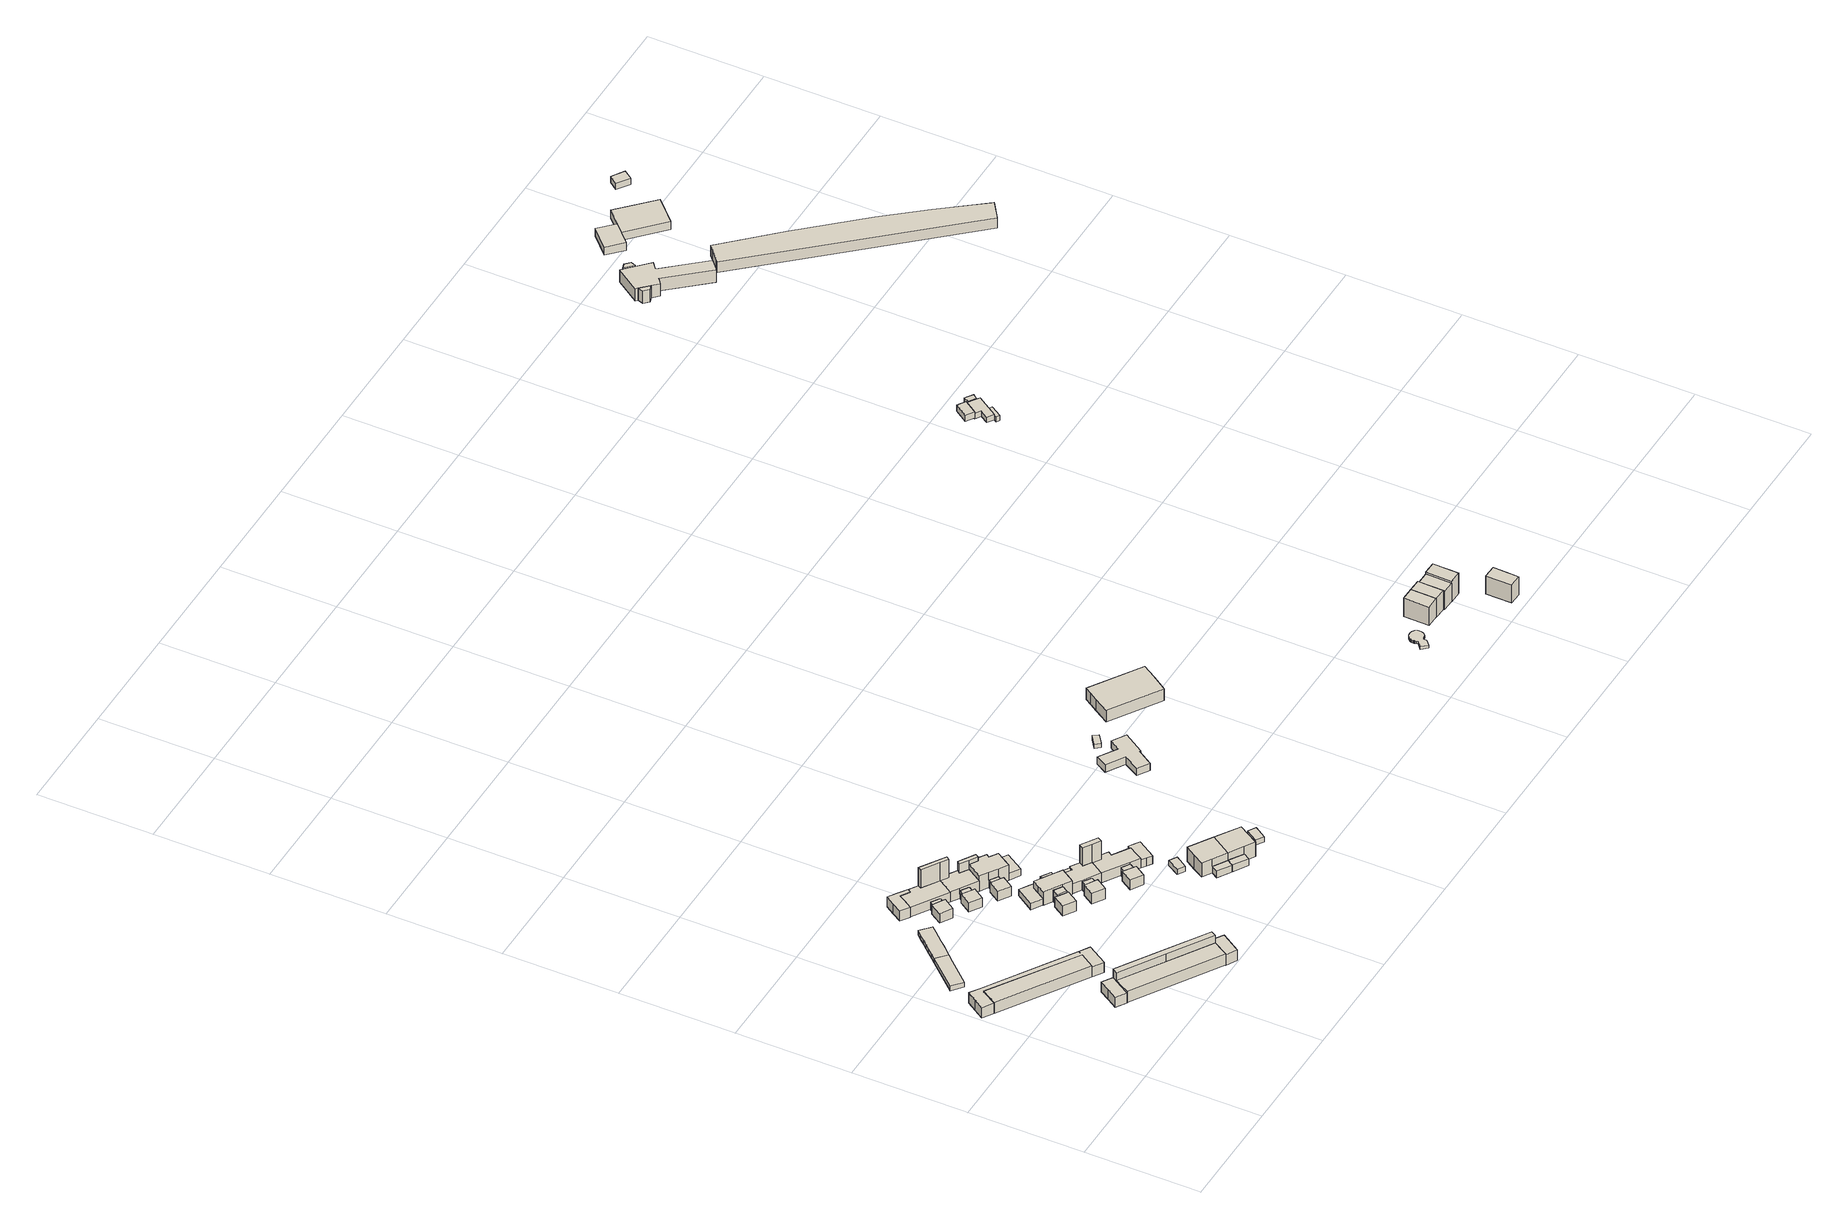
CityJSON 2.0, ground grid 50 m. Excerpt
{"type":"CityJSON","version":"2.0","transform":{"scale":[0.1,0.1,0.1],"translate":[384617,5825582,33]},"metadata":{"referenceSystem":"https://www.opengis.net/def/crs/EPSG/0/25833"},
"CityObjects":{
"building1":{"type":"Building","attributes":{"Gemeindeschluessel":"11000012","BezugspunktDach":"2200","function":"31001_1010","measuredHeight":7.55,"storeysAboveGround":1},"address":[{"country":"Germany","locality":"Berlin","thoroughfareNumber":"26, 28, 30, 32, 34","thoroughfareName":"Rue Nungesser et Coli"}],"geometry":[{"type":"Solid","lod":"1","boundaries":[[[[0,1,2,3,4]],[[5,6,7,8,9]],[[5,9,4,3]],[[6,5,3,2]],[[7,6,2,1]],[[8,7,1,0]],[[9,8,0,4]]]]}]},
"building2":{"type":"Building","attributes":{"Gemeindeschluessel":"11000012","function":"51009_1610"},"address":[{"country":"Germany","locality":"Berlin"}],"children":["building2-1","building2-2","building2-3"]},
"building2-1":{"type":"BuildingPart","attributes":{"BezugspunktDach":"2200","measuredHeight":5.15,"storeysAboveGround":0},"parents":["building2"],"geometry":[{"type":"Solid","lod":"1","boundaries":[[[[10,11,12,13,14,15,16,17,18,19,20,21]],[[22,23,24,25,26,27,8,7,6,28,9,29]],[[22,29,21,20]],[[23,22,20,19]],[[24,23,19,18]],[[25,24,18,17]],[[26,25,17,16]],[[27,26,16,15]],[[8,27,15,14]],[[7,8,14,13]],[[6,7,13,12]],[[28,6,12,11]],[[9,28,11,10]],[[29,9,10,21]]]]}]},
"building2-2":{"type":"BuildingPart","attributes":{"BezugspunktDach":"2200","measuredHeight":6.21,"storeysAboveGround":0},"parents":["building2"],"geometry":[{"type":"Solid","lod":"1","boundaries":[[[[30,31,32,33,34,35,36]],[[22,23,24,6,28,9,29]],[[22,29,36,35]],[[23,22,35,34]],[[24,23,34,33]],[[6,24,33,32]],[[28,6,32,31]],[[9,28,31,30]],[[29,9,30,36]]]]}]},
"building2-3":{"type":"BuildingPart","attributes":{"BezugspunktDach":"2200","measuredHeight":6.27,"storeysAboveGround":0},"parents":["building2"],"geometry":[{"type":"Solid","lod":"1","boundaries":[[[[15,16,17,13,14]],[[7,25,26,27,8]],[[7,8,14,13]],[[25,7,13,17]],[[26,25,17,16]],[[27,26,16,15]],[[8,27,15,14]]]]}]},
"building3":{"type":"Building","attributes":{"Gemeindeschluessel":"11000012","BezugspunktDach":"2200","function":"31001_2463","measuredHeight":2.38,"storeysAboveGround":1},"address":[{"country":"Germany","locality":"Berlin","thoroughfareNumber":"26 (1)","thoroughfareName":"Rue Nungesser et Coli"}],"geometry":[{"type":"Solid","lod":"1","boundaries":[[[[37,38,39,40,41]],[[42,43,44,45,46]],[[42,46,41,40]],[[43,42,40,39]],[[44,43,39,38]],[[45,44,38,37]],[[46,45,37,41]]]]}]},
"building4":{"type":"Building","attributes":{"Gemeindeschluessel":"11000012","BezugspunktDach":"2200","function":"31001_1010","measuredHeight":7.61,"storeysAboveGround":1},"address":[{"country":"Germany","locality":"Berlin","thoroughfareNumber":"10, 12, 14, 16, 18, 20, 22, 24, 6, 8","thoroughfareName":"Rue Nungesser et Coli"}],"geometry":[{"type":"Solid","lod":"1","boundaries":[[[[47,48,49,50,51]],[[52,53,54,55,56]],[[52,56,51,50]],[[53,52,50,49]],[[54,53,49,48]],[[55,54,48,47]],[[56,55,47,51]]]]}]},
"building5":{"type":"Building","attributes":{"Gemeindeschluessel":"11000012","BezugspunktDach":"2200","function":"31001_2463","measuredHeight":2.28,"storeysAboveGround":1},"address":[{"country":"Germany","locality":"Berlin","thoroughfareNumber":"46 (1)","thoroughfareName":"Rue Nungesser et Coli"}],"geometry":[{"type":"Solid","lod":"1","boundaries":[[[[39,57,58,59,60,61,62,63,64,65,66,67,68,40]],[[69,70,71,72,73,74,75,76,77,78,79,80,81,82]],[[69,82,40,68]],[[70,69,68,67]],[[71,70,67,66]],[[72,71,66,65]],[[73,72,65,64]],[[74,73,64,63]],[[75,74,63,62]],[[76,75,62,61]],[[77,76,61,60]],[[78,77,60,59]],[[79,78,59,58]],[[80,79,58,57]],[[81,80,57,39]],[[82,81,39,40]]]]}]},
"building6":{"type":"Building","attributes":{"Gemeindeschluessel":"11000012","function":"51009_1610"},"address":[{"country":"Germany","locality":"Berlin"}],"children":["building6-1","building6-2","building6-3"]},
"building6-1":{"type":"BuildingPart","attributes":{"BezugspunktDach":"2200","measuredHeight":11.6,"storeysAboveGround":0},"parents":["building6"],"geometry":[{"type":"MultiSurface","lod":"1","boundaries":[[[83,84,85,86,87,88]],[[89,90,91,92,93,94]],[[89,95,96,88,87]],[[90,89,87,86]],[[91,90,86,85]],[[97,98,99,85,84]],[[93,92,84,83]],[[94,93,83,88]],[[94,96,95,89]],[[92,91,99,98,97]]]}]},
"building6-2":{"type":"BuildingPart","attributes":{"BezugspunktDach":"2200","measuredHeight":6.13,"storeysAboveGround":0},"parents":["building6"],"geometry":[{"type":"MultiSurface","lod":"1","boundaries":[[[100,101,96,95,102,103,104]],[[105,106,89,94,107,108,109]],[[105,109,104,103]],[[106,105,103,102]],[[89,106,102,95]],[[107,94,96,101]],[[109,108,100,104]],[[94,89,95,96]]]}]},
"building6-3":{"type":"BuildingPart","attributes":{"BezugspunktDach":"2200","measuredHeight":6.39,"storeysAboveGround":0},"parents":["building6"],"geometry":[{"type":"Solid","lod":"1","boundaries":[[[[110,111,99,98,112]],[[92,91,113,114,115]],[[92,115,112,98]],[[113,91,99,111]],[[114,113,111,110]],[[115,114,110,112]],[[91,92,98,99]]]]}]},
"building7":{"type":"Building","attributes":{"Gemeindeschluessel":"11000012","BezugspunktDach":"2200","function":"51009_1610","measuredHeight":6.18,"storeysAboveGround":0},"address":[{"country":"Germany","locality":"Berlin"}],"geometry":[{"type":"Solid","lod":"1","boundaries":[[[[116,117,118,119,120,121,122,123,124]],[[125,126,127,128,129,130,131,132,133]],[[125,133,124,123]],[[126,125,123,122]],[[127,126,122,121]],[[128,127,121,120]],[[129,128,120,119]],[[130,129,119,118]],[[131,130,118,117]],[[132,131,117,116]],[[133,132,116,124]]]]}]},
"building8":{"type":"Building","attributes":{"Gemeindeschluessel":"11000012","function":"31001_1010"},"address":[{"country":"Germany","locality":"Berlin","thoroughfareNumber":"46","thoroughfareName":"Rue Nungesser et Coli"}],"children":["building8-1","building8-2","building8-3"]},
"building8-1":{"type":"BuildingPart","attributes":{"BezugspunktDach":"2200","measuredHeight":7.59,"storeysAboveGround":1},"parents":["building8"],"geometry":[{"type":"MultiSurface","lod":"1","boundaries":[[[134,135,136,137,138,139,140,141,142,143]],[[144,145,146,147,148,149,150,151,152,153]],[[144,153,143,142]],[[145,144,142,141]],[[146,145,141,140]],[[147,146,140,139]],[[148,147,139,138]],[[149,148,138,137]],[[150,149,137,136]],[[151,150,136,135]],[[152,151,135,134]],[[153,154,155,156,157,152,134,143]],[[157,156,155,154]]]}]},
"building8-2":{"type":"BuildingPart","attributes":{"BezugspunktDach":"2200","measuredHeight":3.69,"storeysAboveGround":1},"parents":["building8"],"geometry":[{"type":"MultiSurface","lod":"1","boundaries":[[[158,156,155,159]],[[154,157,160,161]],[[154,161,159,155]],[[160,157,156,158]],[[157,154,155,156]],[[161,162,163,159]],[[160,158,163,162]]]}]},
"building8-3":{"type":"BuildingPart","attributes":{"BezugspunktDach":"2200","measuredHeight":5.83,"storeysAboveGround":1},"parents":["building8"],"geometry":[{"type":"MultiSurface","lod":"1","boundaries":[[[164,165,166,167,168]],[[169,162,170,171,172]],[[169,172,168,167]],[[163,159,161,169,167,166]],[[170,160,158,163,162,166,165]],[[171,170,165,164]],[[172,171,164,168]],[[162,161,159,163]],[[173,162,163,158,160]]]}]},
"building9":{"type":"Building","attributes":{"Gemeindeschluessel":"11000012","BezugspunktDach":"2200","function":"51009_1610","measuredHeight":13.79,"storeysAboveGround":0},"address":[{"country":"Germany","locality":"Berlin"}],"geometry":[{"type":"Solid","lod":"1","boundaries":[[[[174,175,176,177,178]],[[179,180,181,182,183]],[[179,183,178,177]],[[180,179,177,176]],[[181,180,176,175]],[[182,181,175,174]],[[183,182,174,178]]]]}]},
"building10":{"type":"Building","attributes":{"Gemeindeschluessel":"11000012","function":"31001_1010"},"address":[{"country":"Germany","locality":"Berlin","thoroughfareNumber":"44","thoroughfareName":"Rue Nungesser et Coli"}],"children":["building10-1","building10-2","building10-3"]},
"building10-1":{"type":"BuildingPart","attributes":{"BezugspunktDach":"2200","measuredHeight":7.78,"storeysAboveGround":1},"parents":["building10"],"geometry":[{"type":"MultiSurface","lod":"1","boundaries":[[[184,185,186,187,188,189,190,191,192,193,194]],[[151,150,195,196,197,198,199,200,201,202,152]],[[151,152,194,193]],[[150,151,193,192]],[[195,150,192,191]],[[196,195,191,190]],[[197,196,190,189]],[[198,197,189,188]],[[199,198,188,187]],[[200,199,187,186]],[[201,200,186,185]],[[203,204,205,206,201,185,184]],[[152,202,184,194]],[[202,207,206,205,204,203]]]}]},
"building10-2":{"type":"BuildingPart","attributes":{"BezugspunktDach":"2200","measuredHeight":3.97,"storeysAboveGround":1},"parents":["building10"],"geometry":[{"type":"Solid","lod":"1","boundaries":[[[[208,205,204,209]],[[202,206,210,211]],[[202,211,209,204]],[[210,206,205,208]],[[206,202,204,205]],[[211,210,208,209]]]]}]},
"building10-3":{"type":"BuildingPart","attributes":{"BezugspunktDach":"2200","measuredHeight":5.38,"storeysAboveGround":1},"parents":["building10"],"geometry":[{"type":"MultiSurface","lod":"1","boundaries":[[[212,213,214,215,216,217]],[[218,211,210,219,220,221]],[[218,221,217,216]],[[211,218,216,215]],[[208,209,211,215,214]],[[219,210,214,213]],[[220,219,213,212]],[[221,220,212,217]],[[210,211,209,208]]]}]},
"building11":{"type":"Building","attributes":{"Gemeindeschluessel":"11000012","BezugspunktDach":"2200","function":"51009_1610","measuredHeight":6.21,"storeysAboveGround":0},"address":[{"country":"Germany","locality":"Berlin"}],"geometry":[{"type":"Solid","lod":"1","boundaries":[[[[222,223,224,225,226,227,228]],[[229,230,231,232,233,234,235]],[[229,235,228,227]],[[230,229,227,226]],[[231,230,226,225]],[[232,231,225,224]],[[233,232,224,223]],[[234,233,223,222]],[[235,234,222,228]]]]}]},
"building12":{"type":"Building","attributes":{"Gemeindeschluessel":"11000012","function":"31001_1010"},"address":[{"country":"Germany","locality":"Berlin","thoroughfareNumber":"36","thoroughfareName":"Rue Nungesser et Coli"}],"children":["building12-1","building12-2","building12-3","building12-4"]},
"building12-1":{"type":"BuildingPart","attributes":{"BezugspunktDach":"2200","measuredHeight":7.97,"storeysAboveGround":1},"parents":["building12"],"geometry":[{"type":"MultiSurface","lod":"1","boundaries":[[[236,237,238,239,240,241,242,243,244]],[[245,246,247,248,249,250,251,252,253]],[[245,253,244,243]],[[246,245,243,242]],[[247,246,242,241]],[[254,255,247,241,240]],[[249,248,240,239]],[[250,249,239,238]],[[251,250,238,237]],[[252,251,237,236]],[[253,252,236,244],[256,257,258,259,260,252]],[[261,248,247,255,254]],[[258,257,256,259]],[[256,252,260,259,262]]]}]},
"building12-2":{"type":"BuildingPart","attributes":{"BezugspunktDach":"2200","measuredHeight":5.63,"storeysAboveGround":1},"parents":["building12"],"geometry":[{"type":"Solid","lod":"1","boundaries":[[[[254,263,264,255]],[[265,266,248,247]],[[265,247,255,264]],[[266,265,264,263]],[[248,266,263,254]],[[248,254,255,247]]]]}]},
"building12-3":{"type":"BuildingPart","attributes":{"BezugspunktDach":"2200","measuredHeight":5.63,"storeysAboveGround":1},"parents":["building12"],"geometry":[{"type":"MultiSurface","lod":"1","boundaries":[[[267,260,259,258,268]],[[257,256,252,269,270]],[[257,270,268,258]],[[269,252,260,267]],[[270,271,272,267,268]],[[256,257,258,259]],[[256,259,260,252]],[[269,272,271,270]]]}]},
"building12-4":{"type":"BuildingPart","attributes":{"BezugspunktDach":"2200","measuredHeight":5.76,"storeysAboveGround":1},"parents":["building12"],"geometry":[{"type":"Solid","lod":"1","boundaries":[[[[273,274,272,271,275,276]],[[277,270,269,278,279,280]],[[277,280,276,275]],[[270,277,275,271]],[[278,269,272,274]],[[279,278,274,273]],[[280,279,273,276]],[[269,270,271,272]]]]}]},
"building13":{"type":"Building","attributes":{"Gemeindeschluessel":"11000012","function":"31001_1010"},"address":[{"country":"Germany","locality":"Berlin","thoroughfareNumber":"42","thoroughfareName":"Rue Nungesser et Coli"}],"children":["building13-1","building13-2","building13-3"]},
"building13-1":{"type":"BuildingPart","attributes":{"BezugspunktDach":"2200","measuredHeight":11.41,"storeysAboveGround":1},"parents":["building13"],"geometry":[{"type":"MultiSurface","lod":"1","boundaries":[[[281,282,283,284,285,286,287,288,289,290]],[[291,292,293,294,295,296,297,298,299,300]],[[291,300,290,289]],[[292,291,289,288]],[[293,292,288,287]],[[294,293,287,286]],[[295,294,286,285]],[[296,295,285,284]],[[297,296,284,283]],[[298,297,283,282]],[[301,302,282,281]],[[300,299,281,290]],[[303,299,298,302,301]]]}]},
"building13-2":{"type":"BuildingPart","attributes":{"BezugspunktDach":"2200","measuredHeight":5.88,"storeysAboveGround":1},"parents":["building13"],"geometry":[{"type":"MultiSurface","lod":"1","boundaries":[[[304,305,306,307,308]],[[309,310,311,312,313]],[[309,313,308,307]],[[310,309,307,306]],[[311,314,315,316,317,318,310,306,305],[318,317,319,310]],[[312,311,305,304]],[[313,312,304,308]],[[318,317,316,315,314]],[[317,318,310,319]]]}]},
"building13-3":{"type":"BuildingPart","attributes":{"BezugspunktDach":"2200","measuredHeight":3.77,"storeysAboveGround":1},"parents":["building13"],"geometry":[{"type":"MultiSurface","lod":"1","boundaries":[[[317,316,302,301,319]],[[299,298,315,318,310]],[[299,310,319,301]],[[315,298,302,316]],[[301,302,298,299]],[[318,315,316,317]],[[310,320,318,317,319,321]]]}]},
"building14":{"type":"Building","attributes":{"Gemeindeschluessel":"11000012","BezugspunktDach":"2200","function":"51009_1610","measuredHeight":9.53,"storeysAboveGround":0},"address":[{"country":"Germany","locality":"Berlin"}],"geometry":[{"type":"Solid","lod":"1","boundaries":[[[[322,323,324,325,326]],[[197,327,328,199,198]],[[197,198,326,325]],[[327,197,325,324]],[[328,327,324,323]],[[199,328,323,322]],[[198,199,322,326]]]]}]},
"building15":{"type":"Building","attributes":{"Gemeindeschluessel":"11000012","function":"31001_1010"},"address":[{"country":"Germany","locality":"Berlin","thoroughfareNumber":"38","thoroughfareName":"Rue Nungesser et Coli"}],"children":["building15-1","building15-2","building15-3"]},
"building15-1":{"type":"BuildingPart","attributes":{"BezugspunktDach":"2200","measuredHeight":7.51,"storeysAboveGround":1},"parents":["building15"],"geometry":[{"type":"MultiSurface","lod":"1","boundaries":[[[329,330,331,332,333,334,335,336,337,338,339]],[[340,341,342,343,344,345,346,347,348,349,350]],[[340,350,339,338]],[[341,340,338,337]],[[342,341,337,336]],[[343,342,336,335]],[[344,343,335,334]],[[345,344,334,333]],[[346,345,333,332]],[[347,346,332,331]],[[348,347,331,330]],[[349,351,352,353,348,330,329]],[[350,349,329,339]],[[353,352,351,349]]]}]},
"building15-2":{"type":"BuildingPart","attributes":{"BezugspunktDach":"2200","measuredHeight":6.43,"storeysAboveGround":1},"parents":["building15"],"geometry":[{"type":"MultiSurface","lod":"1","boundaries":[[[354,355,356,357,358]],[[359,360,361,362,363]],[[359,363,358,357]],[[360,359,357,356]],[[361,364,365,366,356,355]],[[362,361,355,354]],[[363,362,354,358]],[[360,366,365,364]]]}]},
"building15-3":{"type":"BuildingPart","attributes":{"BezugspunktDach":"2200","measuredHeight":4.15,"storeysAboveGround":1},"parents":["building15"],"geometry":[{"type":"Solid","lod":"1","boundaries":[[[[365,352,351,366]],[[349,353,364,360]],[[349,360,366,351]],[[364,353,352,365]],[[353,349,351,352]],[[360,364,365,366]]]]}]},
"building16":{"type":"Building","attributes":{"Gemeindeschluessel":"11000012","BezugspunktDach":"2200","function":"51009_1610","measuredHeight":4.48,"storeysAboveGround":0},"address":[{"country":"Germany","locality":"Berlin"}],"geometry":[{"type":"Solid","lod":"1","boundaries":[[[[367,368,369,370,371]],[[372,373,374,375,376]],[[372,376,371,370]],[[373,372,370,369]],[[374,373,369,368]],[[375,374,368,367]],[[376,375,367,371]]]]}]},
"building17":{"type":"Building","attributes":{"Gemeindeschluessel":"11000012","BezugspunktDach":"2200","function":"51009_1610","measuredHeight":5.37,"storeysAboveGround":0},"address":[{"country":"Germany","locality":"Berlin"}],"geometry":[{"type":"Solid","lod":"1","boundaries":[[[[377,378,379,380,381,382,383]],[[296,295,294,384,385,386,297]],[[296,297,383,382]],[[295,296,382,381]],[[294,295,381,380]],[[384,294,380,379]],[[385,384,379,378]],[[386,385,378,377]],[[297,386,377,383]]]]}]},
"building18":{"type":"Building","attributes":{"Gemeindeschluessel":"11000012","BezugspunktDach":"2200","function":"51009_1610","measuredHeight":13.72,"storeysAboveGround":0},"address":[{"country":"Germany","locality":"Berlin"}],"geometry":[{"type":"Solid","lod":"1","boundaries":[[[[387,388,389,390,391]],[[392,393,394,395,396]],[[392,396,391,390]],[[393,392,390,389]],[[394,393,389,388]],[[395,394,388,387]],[[396,395,387,391]]]]}]},
"building19":{"type":"Building","attributes":{"Gemeindeschluessel":"11000012","function":"31001_1010"},"address":[{"country":"Germany","locality":"Berlin","thoroughfareNumber":"40","thoroughfareName":"Rue Nungesser et Coli"}],"children":["building19-1","building19-2","building19-3"]},
"building19-1":{"type":"BuildingPart","attributes":{"BezugspunktDach":"2200","measuredHeight":7.56,"storeysAboveGround":1},"parents":["building19"],"geometry":[{"type":"MultiSurface","lod":"1","boundaries":[[[397,398,399,400,401,402,403,404,332,331,330]],[[347,346,405,406,407,408,409,410,411,412,348]],[[347,348,330,331]],[[346,347,331,332]],[[405,346,332,404]],[[406,405,404,403]],[[407,406,403,402]],[[408,407,402,401]],[[409,408,401,400]],[[410,409,400,399]],[[411,410,399,398]],[[412,411,398,397]],[[348,412,413,414,415,397,330]],[[415,414,413,412]]]}]},
"building19-2":{"type":"BuildingPart","attributes":{"BezugspunktDach":"2200","measuredHeight":5.69,"storeysAboveGround":1},"parents":["building19"],"geometry":[{"type":"MultiSurface","lod":"1","boundaries":[[[416,417,418,419,420,421,422]],[[423,424,425,426,427,428,429,430]],[[423,430,422,421]],[[424,423,421,420]],[[431,432,424,420,419]],[[426,433,431,425,419,418]],[[427,426,418]],[[428,427,418,417]],[[429,428,417,416]],[[430,429,416,422]],[[425,424,432,431]],[[425,431,433,426]]]}]},
"building19-3":{"type":"BuildingPart","attributes":{"BezugspunktDach":"2200","measuredHeight":4.12,"storeysAboveGround":1},"parents":["building19"],"geometry":[{"type":"MultiSurface","lod":"1","boundaries":[[[433,434,415,414,432]],[[413,412,427,426,424]],[[413,424,432,414]],[[427,412,415,434]],[[426,427,434,433]],[[412,413,414,415,435]],[[436,424,437,425,431,432]],[[433,431,425,426,438]]]}]},
"building20":{"type":"Building","attributes":{"Gemeindeschluessel":"11000012","BezugspunktDach":"2200","function":"31001_2463","measuredHeight":2.54,"storeysAboveGround":1},"address":[{"country":"Germany","locality":"Berlin","thoroughfareNumber":"7 (1)","thoroughfareName":"Rue Doret"}],"geometry":[{"type":"Solid","lod":"1","boundaries":[[[[439,440,441,442]],[[443,444,445,446]],[[443,446,442,441]],[[444,443,441,440]],[[445,444,440,439]],[[446,445,439,442]]]]}]},
"building21":{"type":"Building","attributes":{"Gemeindeschluessel":"11000012","function":"51009_1610"},"address":[{"country":"Germany","locality":"Berlin"}],"children":["building21-1","building21-2"]},
"building21-1":{"type":"BuildingPart","attributes":{"BezugspunktDach":"2200","measuredHeight":5.27,"storeysAboveGround":0},"parents":["building21"],"geometry":[{"type":"MultiSurface","lod":"1","boundaries":[[[447,448,449,450,451,452,453]],[[409,454,455,456,457,458,411]],[[409,411,453,452]],[[459,460,409,452,451]],[[455,454,451,450]],[[456,455,450,449]],[[457,456,449,448]],[[458,457,448,447]],[[411,458,447,453]],[[454,409,460,459]]]}]},
"building21-2":{"type":"BuildingPart","attributes":{"BezugspunktDach":"2200","measuredHeight":2.79,"storeysAboveGround":0},"parents":["building21"],"geometry":[{"type":"Solid","lod":"1","boundaries":[[[[460,459,461,462]],[[407,454,409,408]],[[407,408,462,461]],[[454,407,461,459]],[[408,409,460,462]],[[454,459,460,409]]]]}]},
"building22":{"type":"Building","attributes":{"Gemeindeschluessel":"11000012","function":"31001_1010"},"address":[{"country":"Germany","locality":"Berlin","thoroughfareNumber":"7","thoroughfareName":"Rue Doret"}],"children":["building22-1","building22-2"]},
"building22-1":{"type":"BuildingPart","attributes":{"BezugspunktDach":"2200","measuredHeight":8.87,"storeysAboveGround":2},"parents":["building22"],"geometry":[{"type":"Solid","lod":"1","boundaries":[[[[463,464,465,466,467,468,469]],[[470,471,472,473,474,475,476]],[[470,476,469,468]],[[471,470,468,467]],[[472,471,467,466]],[[473,472,466,465]],[[474,473,465,464]],[[475,474,464,463],[477,478,479,480]],[[476,475,463,469]],[[479,478,477,480]]]]}]},
"building22-2":{"type":"BuildingPart","attributes":{"BezugspunktDach":"2200","measuredHeight":3.71,"storeysAboveGround":2},"parents":["building22"],"geometry":[{"type":"Solid","lod":"1","boundaries":[[[[481,480,479,482]],[[478,477,483,484]],[[478,484,482,479]],[[483,477,480,481]],[[484,483,481,482]],[[477,478,479,480]]]]}]},
"building23":{"type":"Building","attributes":{"Gemeindeschluessel":"11000012","function":"31001_1010"},"address":[{"country":"Germany","locality":"Berlin","thoroughfareNumber":"5","thoroughfareName":"Rue Doret"}],"children":["building23-1","building23-2"]},
"building23-1":{"type":"BuildingPart","attributes":{"BezugspunktDach":"2200","measuredHeight":8.86,"storeysAboveGround":2},"parents":["building23"],"geometry":[{"type":"MultiSurface","lod":"1","boundaries":[[[485,486,487,488,466,465,464]],[[473,472,489,490,491,492,474]],[[473,474,464,465]],[[472,473,465,466]],[[489,472,466,488]],[[490,489,488,487]],[[491,490,487,486]],[[492,491,486,485]],[[493,494,495,485,464]],[[474,492,496,497,477]],[[477,497,496,495,494,493]]]}]},
"building23-2":{"type":"BuildingPart","attributes":{"BezugspunktDach":"2200","measuredHeight":3.93,"storeysAboveGround":2},"parents":["building23"],"geometry":[{"type":"Solid","lod":"1","boundaries":[[[[498,495,494,499]],[[477,497,500,483]],[[477,483,499,494]],[[500,497,495,498]],[[483,500,498,499]],[[497,477,494,495]]]]}]},
"building24":{"type":"Building","attributes":{"Gemeindeschluessel":"11000012","BezugspunktDach":"2200","function":"31001_2463","measuredHeight":2.5,"storeysAboveGround":1},"address":[{"country":"Germany","locality":"Berlin","thoroughfareNumber":"5 (1)","thoroughfareName":"Rue Doret"}],"geometry":[{"type":"Solid","lod":"1","boundaries":[[[[501,502,503,504]],[[505,506,507,508]],[[505,508,504,503]],[[506,505,503,502]],[[507,506,502,501]],[[508,507,501,504]]]]}]},
"building25":{"type":"Building","attributes":{"Gemeindeschluessel":"11000012","BezugspunktDach":"2200","function":"31001_3212","measuredHeight":3.52,"storeysAboveGround":1},"address":[{"country":"Germany","locality":"Berlin","thoroughfareNumber":"8","thoroughfareName":"Rue Doret"}],"geometry":[{"type":"Solid","lod":"1","boundaries":[[[[509,510,511,512,513,514,515,516,517,518]],[[519,520,521,522,523,524,525,526,527,528]],[[519,528,518,517]],[[520,519,517,516]],[[521,520,516,515]],[[522,521,515,514]],[[523,522,514,513]],[[524,523,513,512]],[[525,524,512,511]],[[526,525,511,510]],[[527,526,510,509]],[[528,527,509,518]]]]}]},
"building26":{"type":"Building","attributes":{"Gemeindeschluessel":"11000012","BezugspunktDach":"2200","function":"31001_2463","measuredHeight":2.9,"storeysAboveGround":1},"address":[{"country":"Germany","locality":"Berlin","thoroughfareNumber":"8 (2)","thoroughfareName":"Rue Doret"}],"geometry":[{"type":"Solid","lod":"1","boundaries":[[[[529,530,531,532]],[[533,534,535,536]],[[533,536,532,531]],[[534,533,531,530]],[[535,534,530,529]],[[536,535,529,532]]]]}]},
"building27":{"type":"Building","attributes":{"Gemeindeschluessel":"11000012","BezugspunktDach":"2200","function":"31001_3211","measuredHeight":6.28,"storeysAboveGround":1},"address":[{"country":"Germany","locality":"Berlin","thoroughfareNumber":"8 (1)","thoroughfareName":"Rue Doret"}],"geometry":[{"type":"Solid","lod":"1","boundaries":[[[[537,538,539,540,541,542,543,544]],[[545,546,547,548,549,550,551,552]],[[545,552,544,543]],[[546,545,543,542]],[[547,546,542,541]],[[548,547,541,540]],[[549,548,540,539]],[[550,549,539,538]],[[551,550,538,537]],[[552,551,537,544]]]]}]},
"building28":{"type":"Building","attributes":{"Gemeindeschluessel":"11000012","BezugspunktDach":"2200","function":"31001_2055","measuredHeight":1.36,"storeysAboveGround":1},"address":[{"country":"Germany","locality":"Berlin","thoroughfareNumber":"11","thoroughfareName":"Avenue Jean Mermoz"}],"geometry":[{"type":"Solid","lod":"1","boundaries":[[[[553,554,555,556,557,558,559,560,561,562,563,564,565,566,567,568,569,570,571,572,573,574,575,576,577,578,579,580,581,582,583,584,585,586]],[[587,588,589,590,591,592,593,594,595,596,597,598,599,600,601,602,603,604,605,606,607,608,609,610,611,612,613,614,615,616,617,618,619,620]],[[587,620,586,585]],[[588,587,585,584]],[[589,588,584,583]],[[590,589,583,582]],[[591,590,582,581]],[[592,591,581,580]],[[593,592,580,579]],[[594,593,579,578]],[[595,594,578,577]],[[596,595,577,576]],[[597,596,576,575]],[[598,597,575,574]],[[599,598,574,573]],[[600,599,573,572]],[[601,600,572,571]],[[602,601,571,570]],[[603,602,570,569]],[[604,603,569,568]],[[605,604,568,567]],[[606,605,567,566]],[[607,606,566,565]],[[608,607,565,564]],[[609,608,564,563]],[[610,609,563,562]],[[611,610,562,561]],[[612,611,561,560]],[[613,612,560,559]],[[614,613,559,558]],[[615,614,558,557]],[[616,615,557,556]],[[617,616,556,555]],[[618,617,555,554]],[[619,618,554,553]],[[620,619,553,586]]]]}]},
"building29":{"type":"Building","attributes":{"Gemeindeschluessel":"11000012","BezugspunktDach":"2200","function":"31001_1010","measuredHeight":10.95,"storeysAboveGround":2},"address":[{"country":"Germany","locality":"Berlin","thoroughfareNumber":"7","thoroughfareName":"Avenue Jean Mermoz"}],"geometry":[{"type":"Solid","lod":"1","boundaries":[[[[621,622,623,624,625]],[[626,627,628,629,630]],[[626,630,625,624]],[[627,626,624,623]],[[628,627,623,622]],[[629,628,622,621]],[[630,629,621,625]]]]}]},
"building30":{"type":"Building","attributes":{"Gemeindeschluessel":"11000012","BezugspunktDach":"2200","function":"31001_1010","measuredHeight":11,"storeysAboveGround":2},"address":[{"country":"Germany","locality":"Berlin","thoroughfareNumber":"7A","thoroughfareName":"Avenue Jean Mermoz"}],"geometry":[{"type":"Solid","lod":"1","boundaries":[[[[631,632,633,623,622,621]],[[634,635,636,637,638,639]],[[634,639,621,622]],[[635,634,622,623]],[[636,635,623,633]],[[637,636,633,632]],[[638,637,632,631]],[[639,638,631,621]]]]}]},
"building31":{"type":"Building","attributes":{"Gemeindeschluessel":"11000012","BezugspunktDach":"2200","function":"31001_1010","measuredHeight":9.16,"storeysAboveGround":2},"address":[{"country":"Germany","locality":"Berlin","thoroughfareNumber":"7B","thoroughfareName":"Avenue Jean Mermoz"}],"geometry":[{"type":"Solid","lod":"1","boundaries":[[[[640,641,642,643,644]],[[638,645,646,647,648]],[[638,648,644,643]],[[645,638,643,642]],[[646,645,642,641]],[[647,646,641,640]],[[648,647,640,644]]]]}]},
"building32":{"type":"Building","attributes":{"Gemeindeschluessel":"11000012","BezugspunktDach":"2200","function":"31001_1010","measuredHeight":11.37,"storeysAboveGround":2},"address":[{"country":"Germany","locality":"Berlin","thoroughfareNumber":"7C","thoroughfareName":"Avenue Jean Mermoz"}],"geometry":[{"type":"Solid","lod":"1","boundaries":[[[[649,650,651,652,653]],[[654,655,656,657,658]],[[654,658,653,652]],[[655,654,652,651]],[[656,655,651,650]],[[657,656,650,649]],[[658,657,649,653]]]]}]},
"building33":{"type":"Building","attributes":{"Gemeindeschluessel":"11000012","BezugspunktDach":"2200","function":"31001_1010","measuredHeight":10.86,"storeysAboveGround":2},"address":[{"country":"Germany","locality":"Berlin","thoroughfareNumber":"7D","thoroughfareName":"Avenue Jean Mermoz"}],"geometry":[{"type":"Solid","lod":"1","boundaries":[[[[659,660,661,662,663]],[[664,665,666,667,668]],[[664,668,663,662]],[[665,664,662,661]],[[666,665,661,660]],[[667,666,660,659]],[[668,667,659,663]]]]}]},
"building34":{"type":"Building","attributes":{"Gemeindeschluessel":"11000012","BezugspunktDach":"2200","function":"51009_1610","measuredHeight":3.08,"storeysAboveGround":0},"address":[{"country":"Germany","locality":"Berlin"}],"geometry":[{"type":"Solid","lod":"1","boundaries":[[[[669,670,671,672]],[[673,674,675,676]],[[673,676,672,671]],[[674,673,671,670]],[[675,674,670,669]],[[676,675,669,672]]]]}]},
"building35":{"type":"Building","attributes":{"Gemeindeschluessel":"11000012","BezugspunktDach":"2200","function":"51009_1610","measuredHeight":2.55,"storeysAboveGround":0},"address":[{"country":"Germany","locality":"Berlin"}],"geometry":[{"type":"Solid","lod":"1","boundaries":[[[[677,678,679,680,681]],[[682,683,684,685,686]],[[682,686,681,680]],[[683,682,680,679]],[[684,683,679,678]],[[685,684,678,677]],[[686,685,677,681]]]]}]},
"building36":{"type":"Building","attributes":{"Gemeindeschluessel":"11000012","BezugspunktDach":"2200","function":"31001_1310","measuredHeight":2.62,"storeysAboveGround":1},"address":[{"country":"Germany","locality":"Berlin","thoroughfareNumber":"12","thoroughfareName":"Seidelstraße"}],"geometry":[{"type":"Solid","lod":"1","boundaries":[[[[687,688,689,690,691,692,693,694,695]],[[696,697,698,699,683,682,700,701,702]],[[696,702,695,694]],[[697,696,694,693]],[[698,697,693,692]],[[699,698,692,691]],[[683,699,691,690]],[[682,683,690,689]],[[700,682,689,688]],[[701,700,688,687]],[[702,701,687,695]]]]}]},
"building37":{"type":"Building","attributes":{"Gemeindeschluessel":"11000012","BezugspunktDach":"2200","function":"51009_1610","measuredHeight":2.51,"storeysAboveGround":0},"address":[{"country":"Germany","locality":"Berlin"}],"geometry":[{"type":"Solid","lod":"1","boundaries":[[[[703,704,705,706]],[[707,708,709,710]],[[707,710,706,705]],[[708,707,705,704]],[[709,708,704,703]],[[710,709,703,706]]]]}]},
"building38":{"type":"Building","attributes":{"Gemeindeschluessel":"11000012","BezugspunktDach":"2200","function":"51009_1610","measuredHeight":6.08,"storeysAboveGround":0},"address":[{"country":"Germany","locality":"Berlin"}],"geometry":[{"type":"Solid","lod":"1","boundaries":[[[[711,712,713,714]],[[715,716,717,718]],[[715,718,714,713]],[[716,715,713,712]],[[717,716,712,711]],[[718,717,711,714]]]]}]},
"building39":{"type":"Building","attributes":{"name":"U-Bf. Otisstraße","Gemeindeschluessel":"11000012","BezugspunktDach":"2200","function":"31001_3094","measuredHeight":6.16,"storeysAboveGround":1},"address":[{"country":"Germany","locality":"Berlin","thoroughfareNumber":"1","thoroughfareName":"U-Bhf. Otisstraße"}],"geometry":[{"type":"Solid","lod":"1","boundaries":[[[[719,720,721,722,723,724,725,726,727,728,729,730]],[[731,732,733,734,735,736,737,738,739,716,715,740]],[[731,740,730,729]],[[732,731,729,728]],[[733,732,728,727]],[[734,733,727,726]],[[735,734,726,725]],[[736,735,725,724]],[[737,736,724,723]],[[738,737,723,722]],[[739,738,722,721]],[[716,739,721,720]],[[715,716,720,719]],[[740,715,719,730]]]]}]},
"building40":{"type":"Building","attributes":{"Gemeindeschluessel":"11000012","BezugspunktDach":"2200","function":"51009_1610","measuredHeight":6.61,"storeysAboveGround":0},"address":[{"country":"Germany","locality":"Berlin"}],"geometry":[{"type":"Solid","lod":"1","boundaries":[[[[741,742,743,744]],[[745,746,733,732]],[[745,732,744,743]],[[746,745,743,742]],[[733,746,742,741]],[[732,733,741,744]]]]}]},
"building41":{"type":"Building","attributes":{"Gemeindeschluessel":"11000012","BezugspunktDach":"2200","function":"31001_2522","measuredHeight":3.91,"storeysAboveGround":1},"address":[{"country":"Germany","locality":"Berlin","thoroughfareNumber":"12","thoroughfareName":"Otisstraße"}],"geometry":[{"type":"Solid","lod":"1","boundaries":[[[[747,748,749,750,751]],[[752,753,754,755,756]],[[752,756,751,750]],[[753,752,750,749]],[[754,753,749,748]],[[755,754,748,747]],[[756,755,747,751]]]]}]},
"building42":{"type":"Building","attributes":{"Gemeindeschluessel":"11000012","BezugspunktDach":"2200","function":"51009_1610","measuredHeight":5.11,"storeysAboveGround":0},"address":[{"country":"Germany","locality":"Berlin"}],"geometry":[{"type":"Solid","lod":"1","boundaries":[[[[757,758,759,760,761,762,763,764,765,766]],[[767,768,769,770,771,772,773,774,775,776]],[[767,776,766,765]],[[768,767,765,764]],[[769,768,764,763]],[[770,769,763,762]],[[771,770,762,761]],[[772,771,761,760]],[[773,772,760,759]],[[774,773,759,758]],[[775,774,758,757]],[[776,775,757,766]]]]}]},
"building43":{"type":"Building","attributes":{"Gemeindeschluessel":"11000012","BezugspunktDach":"2200","function":"31001_2522","measuredHeight":4.02,"storeysAboveGround":1},"address":[{"country":"Germany","locality":"Berlin","thoroughfareNumber":"12 (1)","thoroughfareName":"Otisstraße"}],"geometry":[{"type":"Solid","lod":"1","boundaries":[[[[777,778,779,749,748]],[[780,781,782,783,784]],[[780,784,748,749]],[[781,780,749,779]],[[782,781,779,778]],[[783,782,778,777]],[[784,783,777,748]]]]}]},
"building44":{"type":"Building","attributes":{"Gemeindeschluessel":"11000012","BezugspunktDach":"2200","function":"31001_2463","measuredHeight":2.99,"storeysAboveGround":1},"address":[{"country":"Germany","locality":"Berlin","thoroughfareNumber":"12 (2)","thoroughfareName":"Otisstraße"}],"geometry":[{"type":"Solid","lod":"1","boundaries":[[[[785,786,787,788]],[[789,790,791,792]],[[789,792,788,787]],[[790,789,787,786]],[[791,790,786,785]],[[792,791,785,788]]]]}]}
},
"vertices":[
[410,445,74],[451,508,74],[89,740,74],[69,708,74],[49,676,74],[69,708,18],[89,740,18],[451,508,18],[410,445,18],[49,676,18],
[49,676,70],[75,719,70],[89,740,70],[451,508,70],[410,445,70],[455,416,70],[509,503,70],[465,531,70],[102,761,70],[59,789,70],[31,747,70],[3,705,70],[31,747,18],[59,789,18],[102,761,18],[465,531,18],[509,503,18],[455,416,18],[75,719,18],[3,705,18],
[49,676,68],[75,719,68],[89,740,68],[102,761,68],[59,789,68],[31,747,68],[3,705,68],
[132,848,43],[219,944,43],[247,974,43],[203,1013,43],[88,884,43],[203,1013,19],[247,974,19],[219,944,19],[132,848,19],[88,884,19],
[709,26,73],[748,92,73],[381,323,73],[360,290,73],[340,257,73],[360,290,18],[381,323,18],[748,92,18],[709,26,18],[340,257,18],
[267,995,43],[286,1017,43],[305,1039,43],[324,1060,43],[343,1081,43],[363,1103,43],[319,1143,43],[299,1121,43],[280,1100,43],[260,1078,43],[242,1057,43],[222,1035,43],[222,1035,20],[242,1057,20],[260,1078,20],[280,1100,20],[299,1121,20],[319,1143,20],[363,1103,20],[343,1081,20],[324,1060,20],[305,1039,20],[286,1017,20],[267,995,20],[247,974,20],[203,1013,20],
[565,207,110],[748,92,110],[762,114,110],[578,230,110],[395,345,110],[381,323,110],[395,345,17],[578,230,17],[762,114,17],[748,92,17],[565,207,17],[381,323,17],[395,345,67],[381,323,67],[748,92,22],[748,92,70],[762,114,70],
[340,257,67],[367,301,67],[351,373,67],[324,329,67],[296,285,67],[324,329,17],[351,373,17],[367,301,17],[340,257,17],[296,285,17],
[753,0,70],[807,85,70],[709,26,70],[807,85,17],[753,0,17],[709,26,17],
[397,1218,70],[423,1259,70],[438,1284,70],[476,1260,70],[485,1274,70],[448,1299,70],[410,1325,70],[384,1284,70],[359,1243,70],[384,1284,20],[410,1325,20],[448,1299,20],[485,1274,20],[476,1260,20],[438,1284,20],[423,1259,20],[397,1218,20],[359,1243,20],
[546,1124,69],[567,1157,69],[588,1190,69],[515,1236,69],[523,1250,69],[485,1274,69],[476,1260,69],[438,1284,69],[418,1251,69],[397,1218,69],[418,1251,21],[438,1284,21],[476,1260,21],[485,1274,21],[523,1250,21],[515,1236,21],[588,1190,21],[567,1157,21],[546,1124,21],[397,1218,21],[472,1171,21],[472,1171,58],[508,1148,58],[508,1148,21],
[494,1126,58],[458,1149,58],[494,1126,21],[458,1149,21],[476,1138,21],[476,1138,58],
[468,1072,68],[501,1122,68],[476,1138,68],[450,1153,68],[417,1103,68],[450,1153,21],[501,1122,21],[468,1072,21],[417,1103,21],[492,1127,21],
[588,1190,160],[620,1169,160],[629,1183,160],[523,1250,160],[515,1236,160],[523,1250,22],[629,1183,22],[620,1169,22],[588,1190,22],[515,1236,22],
[581,1102,71],[653,1056,71],[674,1089,71],[695,1122,71],[659,1145,71],[669,1158,71],[629,1183,71],[620,1169,71],[588,1190,71],[567,1157,71],[546,1124,71],[620,1169,21],[629,1183,21],[669,1158,21],[659,1145,21],[695,1122,21],[674,1089,21],[653,1056,21],[581,1102,21],[581,1102,43],[581,1102,60],[616,1080,60],[616,1080,21],[602,1089,21],
[602,1057,60],[567,1080,60],[602,1057,21],[567,1080,21],
[577,1003,66],[610,1053,66],[602,1057,66],[567,1080,66],[559,1085,66],[527,1035,66],[559,1085,21],[610,1053,21],[577,1003,21],[527,1035,21],
[697,805,49],[735,866,49],[771,843,49],[782,862,49],[746,885,49],[703,913,49],[652,834,49],[703,913,17],[746,885,17],[782,862,17],[771,843,17],[735,866,17],[697,805,17],[652,834,17],
[771,759,84],[805,736,84],[825,767,84],[844,797,84],[812,818,84],[771,843,84],[735,866,84],[716,836,84],[697,805,84],[716,836,16],[735,866,16],[771,843,16],[812,818,16],[844,797,16],[825,767,16],[805,736,16],[771,759,16],[697,805,16],[812,818,73],[771,843,73],[752,771,16],[735,781,16],[735,781,73],[752,771,73],[771,759,73],[812,818,23],[752,771,38],
[824,836,73],[782,862,73],[782,862,16],[824,836,16],
[754,733,73],[718,756,73],[754,733,16],[718,756,16],[718,756,66],[754,733,66],
[728,678,66],[760,729,66],[710,761,66],[677,710,66],[710,761,16],[760,729,16],[728,678,16],[677,710,16],
[689,1034,96],[725,1011,96],[762,987,96],[804,1053,96],[768,1076,96],[777,1090,96],[738,1115,96],[729,1101,96],[695,1122,96],[653,1056,96],[695,1122,20],[729,1101,20],[738,1115,20],[777,1090,20],[768,1076,20],[804,1053,20],[762,987,20],[725,1011,20],[689,1034,20],[653,1056,20],[689,1034,58],[725,1011,58],[689,1034,37],
[685,936,69],[717,985,69],[674,1012,69],[667,1017,69],[635,967,69],[667,1017,20],[674,1012,20],[717,985,20],[685,936,20],[635,967,20],[710,989,20],[711,989,20],[711,989,58],[693,1000,58],[693,1000,20],[674,1012,58],
[679,1009,20],[674,1012,53],
[695,1122,116],[729,1101,116],[738,1115,116],[669,1158,116],[659,1145,116],[738,1115,21],[729,1101,21],
[843,713,68],[913,668,68],[933,698,68],[952,728,68],[917,750,68],[929,769,68],[891,793,68],[879,775,68],[844,797,68],[825,767,68],[805,736,68],[825,767,20],[844,797,20],[879,775,20],[891,793,20],[929,769,20],[917,750,20],[952,728,20],[933,698,20],[913,668,20],[843,713,20],[805,736,20],[843,713,62],[878,690,62],[878,690,20],
[836,610,72],[869,660,72],[825,687,72],[818,692,72],[786,642,72],[818,692,20],[825,687,20],[869,660,20],[836,610,20],[786,642,20],[862,664,20],[862,664,62],[825,687,62],
[844,797,61],[879,775,61],[891,793,61],[824,836,61],[812,818,61],[824,836,22],[891,793,22],[879,775,22],[844,797,22],[812,818,22],
[807,959,54],[858,1039,54],[813,1067,54],[777,1090,54],[768,1076,54],[804,1053,54],[762,987,54],[813,1067,20],[858,1039,20],[807,959,20],
[952,728,158],[986,707,158],[997,726,158],[929,769,158],[917,750,158],[929,769,21],[997,726,21],[986,707,21],[952,728,21],[917,750,21],
[1019,600,68],[1058,575,68],[1077,606,68],[1096,637,68],[1024,683,68],[1035,701,68],[997,726,68],[986,707,68],[986,707,20],[997,726,20],[1035,701,20],[1024,683,20],[1096,637,20],[1077,606,20],[1058,575,20],[1019,600,20],[984,622,20],[984,622,61],[1019,600,61],
[978,520,68],[1010,569,68],[1003,573,68],[984,586,68],[968,596,68],[959,602,68],[928,551,68],[959,602,20],[968,596,20],[984,586,20],[1003,573,20],[1003,574,20],[1010,569,20],[978,520,20],[928,551,20],[984,586,61],[968,596,61],[1003,573,61],
[1003,574,61],[1019,600,57],[968,596,38],[972,594,20],[1003,573,50],
[1118,414,47],[1152,467,47],[1119,487,47],[1087,434,47],[1119,487,22],[1152,467,22],[1118,414,22],[1087,434,22],
[1080,561,60],[1102,547,60],[1152,626,60],[1130,641,60],[1108,655,60],[1096,637,60],[1058,575,60],[1108,655,20],[1130,641,20],[1152,626,20],[1102,547,20],[1080,561,20],[1108,655,48],[1096,637,48],
[1035,701,48],[1024,683,48],
[1158,320,93],[1216,284,93],[1244,328,93],[1273,373,93],[1174,435,93],[1146,390,93],[1118,345,93],[1146,390,21],[1174,435,21],[1273,373,21],[1244,328,21],[1216,284,21],[1158,320,21],[1118,345,21],[1216,284,22],[1158,320,22],[1158,320,55],[1216,284,55],
[1198,256,55],[1141,291,55],[1198,256,22],[1141,291,22],
[1278,245,93],[1320,219,93],[1347,264,93],[1374,309,93],[1374,309,21],[1347,264,21],[1320,219,21],[1278,245,21],[1216,284,43],[1216,284,56],[1278,245,56],[1278,245,38],[1278,245,22],
[1260,217,56],[1198,256,56],[1260,217,22],
[1412,229,46],[1445,282,46],[1413,301,46],[1381,249,46],[1413,301,21],[1445,282,21],[1412,229,21],[1381,249,21],
[1565,905,60],[1526,838,60],[1575,806,60],[1618,873,60],[1623,870,60],[1682,962,60],[1623,998,60],[1593,952,60],[1515,1002,60],[1487,953,60],[1515,1002,24],[1593,952,24],[1623,998,24],[1682,962,24],[1623,870,24],[1618,873,24],[1575,806,24],[1526,838,24],[1565,905,24],[1487,953,24],
[1609,1033,43],[1651,1063,43],[1635,1086,43],[1592,1054,43],[1635,1086,24],[1651,1063,24],[1609,1033,24],[1592,1054,24],
[1963,949,82],[2005,1012,82],[2028,1047,82],[2046,1075,82],[1830,1213,82],[1812,1184,82],[1790,1149,82],[1749,1086,82],[1790,1149,24],[1812,1184,24],[1830,1213,24],[2046,1075,24],[2028,1047,24],[2005,1012,24],[1963,949,24],[1749,1086,24],
[2714,206,26],[2736,225,26],[2738,243,26],[2742,243,26],[2745,243,26],[2749,244,26],[2752,245,26],[2758,247,26],[2762,251,26],[2766,255,26],[2769,260,26],[2771,266,26],[2772,271,26],[2772,277,26],[2771,283,26],[2768,288,26],[2765,293,26],[2760,297,26],[2755,300,26],[2749,302,26],[2743,303,26],[2737,302,26],[2731,301,26],[2726,298,26],[2721,294,26],[2717,289,26],[2714,284,26],[2713,278,26],[2712,272,26],[2713,267,26],[2714,263,26],[2716,258,26],[2719,254,26],[2692,231,26],[2719,254,12],[2716,258,12],[2714,263,12],[2713,267,12],[2712,272,12],[2713,278,12],[2714,284,12],[2717,289,12],[2721,294,12],[2726,298,12],[2731,301,12],[2737,302,12],[2743,303,12],[2749,302,12],[2755,300,12],[2760,297,12],[2765,293,12],[2768,288,12],[2771,283,12],[2772,277,12],[2772,271,12],[2771,266,12],[2769,260,12],[2766,255,12],[2762,251,12],[2758,247,12],[2752,245,12],[2749,244,12],[2745,243,12],[2742,243,12],[2738,243,12],[2736,225,12],[2714,206,12],[2692,231,12],
[2875,257,117],[2876,312,117],[2877,368,117],[2820,369,117],[2818,258,117],[2820,369,25],[2877,368,25],[2876,312,25],[2875,257,25],[2818,258,25],
[2929,255,117],[2930,311,117],[2932,367,117],[2876,312,24],[2877,368,24],[2932,367,24],[2930,311,24],[2929,255,24],[2875,257,24],
[2983,248,116],[2985,360,116],[2932,361,116],[2929,255,116],[2929,249,116],[2932,361,24],[2985,360,24],[2983,248,24],[2929,249,24],
[3037,247,126],[3038,303,126],[3040,359,126],[2985,360,126],[2983,248,126],[2985,360,23],[3040,359,23],[3038,303,23],[3037,247,23],[2983,248,23],
[3138,41,113],[3139,97,113],[3141,153,113],[3085,155,113],[3084,43,113],[3085,155,22],[3141,153,22],[3139,97,22],[3138,41,22],[3084,43,22],
[3087,2352,56],[3126,2410,56],[3092,2432,56],[3052,2375,56],[3092,2432,26],[3126,2410,26],[3087,2352,26],[3052,2375,26],
[3122,2262,48],[3154,2312,48],[3140,2320,48],[3116,2283,48],[3108,2271,48],[3116,2283,23],[3140,2320,23],[3154,2312,23],[3122,2262,23],[3108,2271,23],
[3111,2336,50],[3088,2301,50],[3116,2283,50],[3140,2320,50],[3177,2376,50],[3164,2385,50],[3134,2405,50],[3126,2410,50],[3087,2352,50],[3126,2410,23],[3134,2405,23],[3164,2385,23],[3177,2376,23],[3088,2301,23],[3111,2336,23],[3087,2352,23],
[3164,2385,52],[3180,2405,52],[3147,2428,52],[3134,2405,52],[3147,2428,27],[3180,2405,27],[3164,2385,27],[3134,2405,27],
[3122,3765,81],[3144,3772,81],[3108,3808,81],[3101,3785,81],[3108,3808,20],[3144,3772,20],[3122,3765,20],[3101,3785,20],
[3108,3808,82],[3144,3772,82],[3169,3746,82],[3193,3766,82],[3340,3595,82],[3383,3634,82],[3237,3803,82],[3266,3828,82],[3215,3877,82],[3179,3912,82],[3170,3921,82],[3099,3817,82],[3170,3921,20],[3179,3912,20],[3215,3877,20],[3266,3828,20],[3237,3803,20],[3383,3634,20],[3340,3595,20],[3193,3766,20],[3169,3746,20],[3099,3817,20],
[3215,3877,87],[3222,3899,87],[3201,3919,87],[3179,3912,87],[3201,3919,20],[3222,3899,20],
[3345,3985,59],[3390,4029,59],[3427,4067,59],[3365,4128,59],[3283,4046,59],[3365,4128,20],[3427,4067,20],[3390,4029,20],[3345,3985,20],[3283,4046,20],
[4055,2763,131],[4128,2815,131],[4077,2883,131],[3985,3005,131],[3845,3177,131],[3613,3437,131],[3406,3654,131],[3383,3634,131],[3340,3595,131],[3331,3586,131],[3340,3595,80],[3383,3634,80],[3406,3654,80],[3613,3437,80],[3845,3177,80],[3985,3005,80],[4077,2883,80],[4128,2815,80],[4055,2763,80],[3331,3586,80],
[3533,3892,59],[3628,3988,59],[3486,4126,59],[3427,4067,19],[3486,4126,19],[3628,3988,19],[3533,3892,19],[3390,4029,19],
[3709,4156,37],[3736,4194,37],[3683,4229,37],[3656,4192,37],[3683,4229,7],[3736,4194,7],[3709,4156,7],[3656,4192,7]
]}
